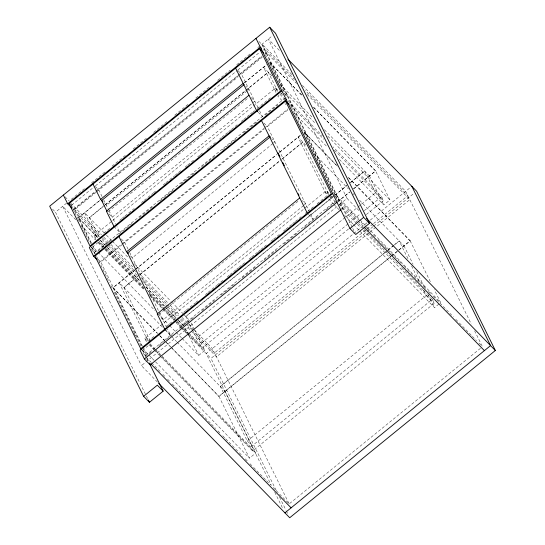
<?xml version="1.0" encoding="UTF-8"?>
<svg xmlns="http://www.w3.org/2000/svg" width="545" height="545" viewBox="0 0 545 545"><rect width="100%" height="100%" fill="white"/><g stroke="black" fill="none" stroke-linecap="round" stroke-linejoin="round"><path stroke-width="0.41" stroke-dasharray="2.73 2.04" d="M147.572 398.497L55.488 212.182L67.621 202.311M71.177 199.422L84.366 188.693M91.621 182.786L104.817 172.056M112.072 166.157L125.922 154.889M133.178 148.989L147.034 137.721M153.629 132.36L166.818 121.63M174.734 115.193L188.59 103.925M195.846 98.025L209.035 87.295M217.612 80.319L230.147 70.128M236.741 64.76L250.591 53.499M257.846 47.592L272.248 35.881M71.674 205.145L94.762 186.363M95.423 185.825L237.259 70.469M237.92 69.93L259.692 52.225M262.99 49.541L264.311 48.471L294.552 79.495M73.616 209.076L96.71 190.294M97.364 189.762L239.207 74.399M239.861 73.861L262.295 55.617M264.931 53.471L266.253 52.402L296.5 83.426M73.514 209.771L95.286 192.065M95.94 191.527L238.424 75.646M239.085 75.115L262.165 56.333M264.809 54.187L266.123 53.117L263.794 50.726M96.267 192.187L74.869 209.587L91.328 242.9M96.915 191.663L238.131 76.804M258.064 107.774L241.428 74.12L262.179 57.245M91.274 243.751L78.412 217.734L99.769 200.369M244.337 82.785L266.566 64.705M99.83 200.499L78.48 217.864L98.005 237.899M244.405 82.915L266.634 64.835M104.531 205.261L89.353 217.605L99.783 238.71M105.192 204.722L268.249 72.104L278.679 93.209M89.414 217.741L104.599 205.39M105.26 204.852L268.317 72.233M247.014 91.029L106.418 205.376L104.088 202.985M247.668 90.49L248.99 89.421L245.815 86.158M108.148 211.746L248.738 97.405M95.954 239.616L94.013 235.685L275.654 87.949L278.611 90.988M103.884 233.171L111.146 227.265M119.736 220.282L121.719 218.668M122.38 218.129L124.355 216.522M125.016 215.984L134.268 208.463M141.53 202.549L143.512 200.941M144.173 200.403L152.764 193.421M153.424 192.882L156.061 190.73M163.33 184.823L165.312 183.209M165.973 182.677L174.557 175.688M175.218 175.156L177.861 173.003M178.522 172.465L181.165 170.319M185.13 167.097L187.105 165.482M187.766 164.944L195.035 159.038M197.678 156.885L199.661 155.277M200.322 154.739L202.958 152.593M206.923 149.364L208.905 147.756M209.566 147.218L216.828 141.312M219.472 139.159L221.454 137.551M222.115 137.013L224.758 134.86M225.419 134.322L228.062 132.176M228.723 131.638L230.705 130.03M231.359 129.492L238.628 123.579M241.272 121.433L243.254 119.818M243.915 119.28L246.551 117.134M247.212 116.596L249.855 114.45M250.516 113.912L252.499 112.297M253.159 111.759L254.481 110.689M257.124 108.537L270.334 97.793M282.78 92.262L277.848 96.281L281.99 100.525M91.158 247.205L95.825 251.981L285.076 98.059M97.753 251.327L111.609 240.066M118.864 234.159L132.054 223.43M139.309 217.53L152.505 206.8M159.76 200.901L173.61 189.633M180.865 183.733L194.722 172.465M201.316 167.104L214.505 156.374M222.421 149.936L236.278 138.668M243.533 132.769L256.722 122.039M265.299 115.063L277.834 104.872M284.429 99.503L286.404 97.896M99.435 262.22L121.208 244.514M121.862 243.976L264.345 128.095M264.999 127.557L288.087 108.782M290.73 106.636L292.045 105.567L289.715 103.175M142.456 346.341L100.791 262.036L122.189 244.637M122.836 244.106L264.053 129.254M309.764 212.387L267.35 126.569L288.101 109.695M272.929 143.478L132.34 257.819L130.01 255.428M273.59 142.94L274.912 141.864L271.737 138.607M141.659 345.7L112.972 287.665L134.99 269.761M135.65 269.223L276.26 154.862M279.558 152.178L301.126 134.635M135.051 269.891L113.04 287.794L157.416 333.322M135.712 269.353L276.983 154.453M279.626 152.307L301.194 134.765M139.091 275.184L123.913 287.535L150.536 341.408M139.752 274.653L279.708 160.823M282.344 158.677L302.809 142.034L329.439 195.907M123.974 287.665L139.159 275.32M139.82 274.782L281.091 159.883M281.751 159.344L302.877 142.163M158.908 314.458L299.498 200.11M303.606 205.533L163.016 319.881L159.835 316.625M304.267 205.002L305.582 203.925L302.407 200.669M146.394 341.674L144.772 338.391L326.414 190.661L329.378 193.693M148.036 341.252L154.644 335.884M165.871 326.748L173.14 320.841M173.8 320.303L176.444 318.151M183.706 312.244L185.688 310.63M186.349 310.091L194.933 303.109M195.594 302.57L198.237 300.424M205.506 294.518L207.488 292.903M208.149 292.365L216.733 285.382M217.394 284.844L220.037 282.698M220.698 282.16L223.341 280.007M227.299 276.785L229.282 275.177M229.942 274.639L235.89 269.802M236.55 269.264L238.533 267.656M239.187 267.118L241.83 264.965M242.491 264.434L245.134 262.281M249.099 259.059L251.082 257.444M251.742 256.913L257.683 252.076M258.344 251.538L260.326 249.923M260.987 249.392L263.63 247.239M264.291 246.701L266.934 244.555M270.892 241.333L272.875 239.718M273.536 239.18L279.483 234.35M283.448 231.121L285.423 229.513M286.084 228.975L288.727 226.829M289.388 226.291L292.031 224.138M292.692 223.6L294.675 221.992M295.336 221.454L301.276 216.617M305.241 213.395L307.223 211.787M307.884 211.249L310.527 209.096M311.188 208.558L314.492 205.874M317.129 203.728L328.363 194.592L326.414 190.661M329.841 197.985L332.314 195.975M334.269 195.675L185.736 316.482L189.135 323.355M334.93 195.144L346.811 185.477M350.115 182.793L364.639 170.98L375.437 192.835L380.206 197.726M185.797 316.618L334.337 195.812M334.991 195.273L346.879 185.607M350.837 182.384L364.7 171.11M142.504 350.51L146.585 354.693L335.189 201.296M151.156 351.893L145.876 356.185L142.967 353.194M159.072 345.455L172.922 334.187M180.177 328.288L193.373 317.558M201.943 310.582L214.478 300.39M221.072 295.022L234.929 283.761M242.184 277.855L256.034 266.594M263.95 260.156L276.485 249.957M283.741 244.058L296.93 233.328M304.185 227.428L318.042 216.161M325.958 209.723L337.171 200.601M337.621 200.546L338.935 199.47L364.442 225.63M337.716 201.643L349.597 191.976M353.562 188.754L375.573 170.851L313.443 107.113M337.777 201.773L349.665 192.106M353.623 188.89L375.634 170.987L313.504 107.249M157.43 382.059L141.421 365.634L146.973 361.117M336.926 206.623L147.586 360.613L145.706 356.805M339.562 204.477L347.049 198.387L268.317 39.077L280.178 51.25M341.49 209.341L342.805 208.272L339.31 204.688M201.303 343.227L196.534 338.336L360.913 204.647M361.573 204.109L375.437 192.835M348.507 229.016L201.875 348.275L199.933 344.345L360.436 213.797M364.36 210.608L381.575 196.609L333.05 146.83M366.342 214.512L383.517 200.54L381.575 196.609M182.132 338.459L198.7 355.456L204.866 350.435L194.708 329.882M339.385 159.406L383.769 204.934L389.934 199.92L375.573 170.851M367.023 222.762L206.208 353.555L271.376 485.418M370.314 220.078L411.836 186.308M372.862 224.131L214.532 352.908L191.997 329.786M373.523 223.6L407.83 195.696L305.227 90.443M276.145 490.309L210.97 358.447L366.512 231.938M367.173 231.4L373.107 226.577M373.761 226.039L413.968 193.339M387.311 250.571L220.296 386.412L247.301 441.048L252.062 445.933M387.972 250.039L393.258 245.741M393.912 245.202L399.199 240.91L408.239 259.209M220.364 386.541L387.379 250.707M388.04 250.169L399.26 241.04M225.065 391.303L255.625 453.147L249.46 458.161L218.892 396.317L390.758 256.538M391.419 256L410.133 240.781L347.41 176.437M390.826 256.668L218.961 396.453L171.028 347.281M391.487 256.13L410.194 240.91L347.472 176.566M247.301 441.048L426.197 295.54L423.581 290.24M432.335 299.314L434.276 303.252L252.635 450.981L250.693 447.05L432.335 299.314L428.193 295.07M359.972 231.155L434.529 307.639L439.461 303.626M480.479 348.31L289.163 503.907L276.117 490.527M291.8 74.515L262.145 44.097L340.884 203.401L357.486 220.439M302.475 85.47L405.671 191.329L471.221 323.955M258.895 41.386L261.804 44.377L352.383 227.653M307.176 94.38L409.772 199.627L216.481 356.839L186.826 326.421M301.603 94.973L269.652 62.198L284.02 91.26L315.971 124.042M269.721 62.328L302.264 95.716M271.832 75.844L263.48 67.212L275.968 92.473M280.055 84.209L313.252 118.333M324.432 129.737L369.469 176.001M327.804 136.182L389.934 199.92M284.81 93.835L287.726 96.819M280.982 93.413L282.753 95.239M288.08 100.702L322.402 135.909M279.966 94.312L284.701 99.17M290.022 104.633L323.75 139.234M334.405 150.161L383.517 200.54M274.285 89.067L277.459 92.33M284.946 103.564L286.132 104.776M294.416 113.278L327.552 147.266M337.348 166.116L304.212 132.128L334.78 193.966L366.731 226.747M304.28 132.258L337.416 166.252M237.933 70.537L241.428 74.12M305.8 145.168L298.047 137.142L327.102 195.941M314.022 153.533L348.405 188.87M353.078 193.598L354.325 194.94M359.584 200.274L404.029 245.931M251.327 97.63L254.822 101.22L112.25 217.176L108.755 213.592M347.049 198.387L358.91 210.554M258.303 112.331L262.383 116.514L259.393 110.458M367.323 227.354L440.694 302.625L434.297 289.674M365.034 226.236L366.812 228.062M367.405 228.675L370.961 232.32M373.339 234.759L375.709 237.191M378.08 239.623L381.044 242.668M381.636 243.274L394.09 256.048M394.689 256.661L398.838 260.919M399.431 261.525L403.579 265.783M404.172 266.389L421.374 284.034M423.744 286.466L426.115 288.904M428.493 291.337L430.863 293.769M433.234 296.201L449.25 312.632M449.843 313.239L453.399 316.89M455.77 319.322L458.733 322.361M459.326 322.974L471.786 335.747M472.379 336.354L476.528 340.611M478.898 343.05L481.269 345.482M263.855 122.979L267.35 126.569M334.991 195.941L338.486 199.531M358.079 221.045L362.827 225.916M331.741 196.125L332.927 197.338M339.433 204.014L357.779 222.83M358.372 223.436L363.692 228.9M364.285 229.506L373.161 238.615M373.754 239.221L378.489 244.078M379.082 244.685L399.199 265.32M401.563 267.752L422.866 289.606M423.458 290.213L427.6 294.457M330.134 196.411L336.054 202.488M341.381 207.945L356.764 223.729M357.356 224.336L360.906 227.98M363.27 230.406L434.276 303.252M325.045 191.772L328.219 195.035M426.197 295.54L430.966 300.431M328.608 198.986L333.342 203.844M333.935 204.45L339.262 209.914M344.583 215.377L352.867 223.872M353.46 224.479L359.38 230.549M308.484 214.444L313.143 219.219L310.139 213.15M95.361 186.492L98.856 190.076L102.228 196.888M113.987 226.495L119.811 232.47L116.93 226.645M121.283 238.942L124.778 242.525L128.157 249.358M104.177 232.879L84.584 212.72L97.439 238.737M106.479 235.174L111.868 240.774M112.393 241.251L129.029 258.378M134.288 263.705L170.973 301.344M171.566 301.95L182.807 313.484M183.399 314.09L190.566 321.502M65.121 196.847L69.195 201.03M70.632 203.135L101.472 234.772M103.843 237.204L110.369 243.894M110.962 244.501L133.498 267.622M138.832 273.099L167.894 302.911M170.265 305.343L179.755 315.078M182.125 317.51L193.986 329.677M194.585 330.284L212.373 348.534L289.225 504.03M71.013 205.676L100.076 235.488M102.446 237.92L107.781 243.397M108.373 244.01L135.657 271.989M140.992 277.466L167.09 304.239M167.683 304.846L178.358 315.793M181.322 318.839L186.07 323.703M186.662 324.316L191.404 329.18M74.147 210.826L99.646 236.986M102.017 239.425L106.166 243.683M108.544 246.115L137.599 275.927M142.347 280.791L167.254 306.345M167.846 306.951L177.929 317.299M180.3 319.731L184.455 323.989M95.382 234.568L98.032 237.286M78.412 217.734L97.943 237.77M100.307 240.195L105.042 245.052M107.406 247.478L140.549 281.472M145.869 286.936L164.215 305.752M166.579 308.184L176.049 317.892M178.413 320.324L183.74 325.787M100.375 240.325L105.103 245.182M107.474 247.607L140.61 281.602M145.937 287.065L164.277 305.881M164.869 306.488L176.117 318.021M178.481 320.453L183.808 325.917M94.013 235.685L97.562 239.33M98.155 239.936L104.075 246.006M106.439 248.431L142.531 285.464M147.266 290.315L163.241 306.706M163.834 307.312L175.081 318.845M177.445 321.278L182.18 326.128M184.544 328.56L188.1 332.205M188.686 332.811L199.933 344.345M104.865 247.852L98.945 241.782L92.779 246.796L97.514 251.654M105.458 248.459L143.921 287.917M149.241 293.38L164.038 308.552M164.631 309.158L174.686 319.479M177.057 321.911L182.97 327.981M183.563 328.587L188.89 334.051M189.483 334.657L204.866 350.435M98.325 242.048L103.059 246.905M105.423 249.331L144.48 289.395M149.214 294.252L174.659 320.351M175.245 320.957L181.165 327.027M181.758 327.634L187.085 333.097M187.671 333.704L201.875 348.275M75.735 219.71L62.682 206.323L141.421 365.634M81.069 225.187L95.3 239.786M98.27 242.832L102.419 247.089M104.79 249.521L144.527 290.281M149.861 295.758L173.589 320.092M175.96 322.524L180.702 327.395M181.294 328.001L210.97 358.447M98.107 252.26L154.909 310.534M158.459 314.179L169.114 325.106M169.706 325.712L175.619 331.782M176.212 332.389L181.54 337.852M52.572 209.191L55.488 212.182M91.042 249.29L95.116 253.473L92.125 247.416M97.875 259.045L100.791 262.036M164.747 329.2L170.571 335.182L167.567 329.105M162.403 327.089L119.144 282.644L148.955 342.969M165.367 330.127L171.28 336.197M171.804 336.674L176.607 341.661M177.132 342.137L225.126 391.433M112.972 287.665L157.355 333.193M159.719 335.618L165.046 341.081M165.639 341.688L170.374 346.545M170.967 347.151L218.892 396.317M159.787 335.747L170.435 346.675M146.142 337.28L150.379 341.626M144.772 338.391L147.736 341.429M150.1 343.854L154.835 348.711M155.427 349.318L250.693 447.05M155.032 349.951L149.712 344.488L143.539 349.508L148.274 354.366M155.625 350.558L161.545 356.628M162.138 357.241L255.625 453.147M149.085 344.753L153.819 349.611M154.412 350.217L159.733 355.681M160.325 356.287L252.635 450.981M148.867 354.972L249.46 458.161M146.237 357.288L150.979 362.159M151.571 362.766L160.468 371.888M162.839 374.326L165.217 376.758M167.588 379.191L169.958 381.623M172.329 384.062L188.345 400.486M188.938 401.093L192.494 404.744M194.865 407.176L197.835 410.221M198.428 410.828L210.881 423.601M211.474 424.214L215.622 428.472M218 430.904L220.371 433.336M222.742 435.768L225.112 438.207M225.705 438.814L238.751 452.2M239.35 452.806L242.907 456.458M245.277 458.89L247.648 461.322M250.019 463.754L252.989 466.799M253.582 467.406L266.035 480.186M266.628 480.792L270.776 485.05M273.154 487.482L275.525 489.914M474.606 330.815L482.516 346.818M410.133 240.781L430.904 282.814M369.401 175.872L383.769 204.934M403.961 245.802L413.062 264.216M416.748 271.669L424.977 288.319M428.125 294.688L434.529 307.639M411.604 266.021L419.841 282.671M352.758 228.409L353.889 230.692M265.422 54.609L286.377 97.003M291.343 107.058L337.137 199.708M275.654 87.949L277.596 91.887M279.537 497.169L285.941 510.127M286.316 510.89L288.196 514.698M191.309 323.001L194.327 329.119M274.769 492.278L283.053 509.05M189.503 324.105L196.534 338.336M185.15 328.042L198.7 355.456M103.72 199.92L108.605 209.798M108.959 210.52L115.492 223.729M129.662 252.396L166.252 326.441M92.827 245.924L95.825 251.981M142.831 347.097L146.585 354.693M70.7 204.068L77.84 218.518M78.214 219.281L80.095 223.082M81.6 226.127L90.245 243.615M96.635 256.545L109.416 282.399M110.914 285.444L112.795 289.245M114.3 292.284L140.985 346.279M142.865 350.081L146.619 357.69M146.959 358.372L148.758 362.009M91.458 247.042L94.85 253.902M134.029 333.172L135.153 335.461M142.313 349.945L145.324 356.042"/><path stroke-width="0.82" d="M255.98 38.402L349.945 228.519L355.769 234.493L369.476 223.348L275.511 33.225L269.686 27.25L49.663 206.201L143.628 396.324L149.453 402.299L163.159 391.147L149.255 363.011M71.77 207.979L67.689 203.796L260.299 47.143L261.464 48.335M259.597 48.634L280.546 91.029L89.993 246.006L69.045 203.612L259.597 48.634L263.671 52.817M102.923 201.786L100.593 199.402L243.165 83.44M244.228 84.529L101.656 200.485L107.12 211.549M248.997 95.239L106.425 211.201L113.987 226.495M281.901 90.845L89.291 247.498L93.611 256.239L97.105 259.829M93.611 256.239L286.22 99.585M289.014 104.667L285.519 101.077L94.966 256.061L140.76 348.718L141.925 349.91M128.259 253.636L126.515 251.845L269.087 135.889L270.252 137.081M270.143 136.972L127.571 252.934L157.873 314.233M299.757 197.951L157.185 313.906L164.747 329.2M140.76 348.718L331.312 193.734L285.519 101.077M332.661 193.557L140.051 350.21L144.37 358.951L150.202 364.925L340.829 209.88M144.37 358.951L336.98 202.297M143.628 396.324L157.335 385.172L163.159 391.147M349.945 228.519L363.651 217.366L269.686 27.25M284.94 512.859L490.575 345.612L411.836 186.308M287.889 59.153L416.605 191.2L495.337 350.503L289.708 517.75L158.615 383.278M366.621 218.463L495.337 350.503M363.651 217.366L369.476 223.348M257.724 111.732L256.559 110.54L235.603 68.145M364.012 227.129L484.403 350.633M69.045 203.612L70.21 204.811M150.556 363.658L291.105 507.845M277.998 152.866L279.871 156.653M282.862 162.71L284.361 165.734M298.197 193.741L298.946 195.253M261.525 120.588L307.319 213.245M93.032 184.101L100.593 199.402M118.953 236.55L126.515 251.845M63.37 195.055L67.689 203.796M148.322 400.016L149.453 402.299"/></g></svg>
